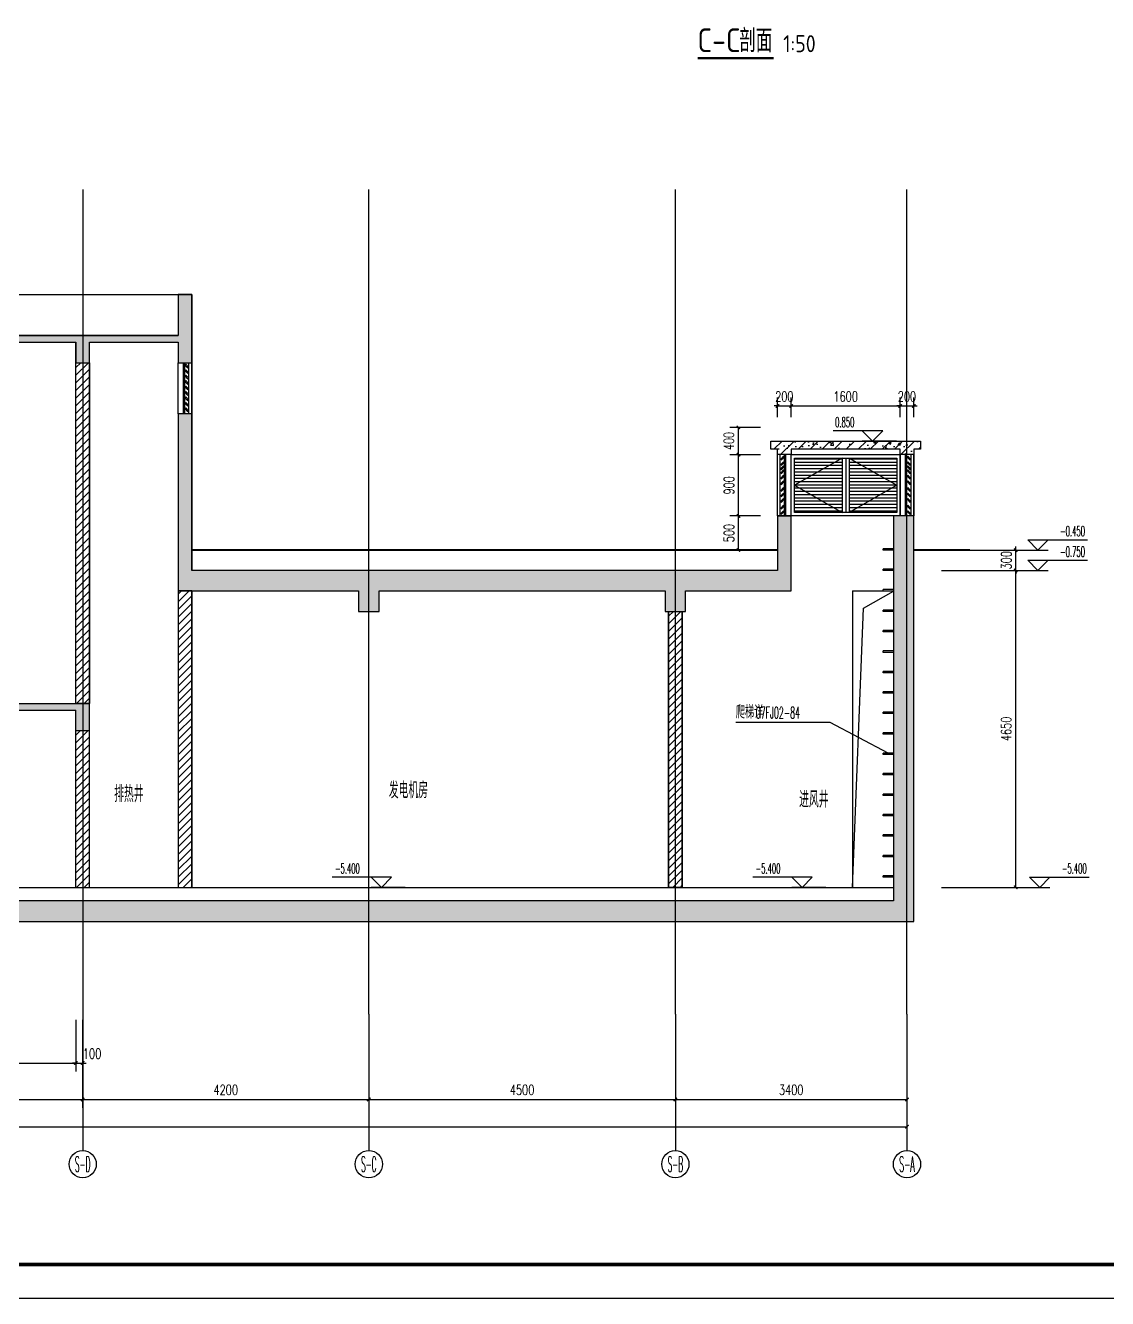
# Model space of a CAD drawing. Extents: x 0 to 2037025, y -2738621 to 0.
# Drawn here: x 1042357 to 1058241, y -1460076 to -1441393 of the extents above; entities that cross this region are included whole.
import ezdxf
from ezdxf.enums import TextEntityAlignment as Align

# ---------------------------------------------------------------- set-up
doc = ezdxf.new("R2010")
doc.units = 0
doc.header["$LTSCALE"] = 10
doc.header["$MEASUREMENT"] = 0
doc.linetypes.add('DOTE', pattern=[2.42, 2, -0.2, 0.02, -0.2])
for name, color, linetype in [('AXIS', 3, 'Continuous'), ('AXIS_TEXT', 7, 'Continuous'), ('bh', 8, 'Continuous'), ('DIM_ELEV', 3, 'Continuous'), ('DIM_LEAD', 3, 'Continuous'), ('DIM_SYMB', 3, 'Continuous'), ('DOTE', 1, 'DOTE'), ('PUB_DIM', 3, 'Continuous'), ('PUB_HATCH', 252, 'Continuous'), ('PUB_TEXT', 7, 'Continuous'), ('WALL', 4, 'Continuous'), ('图框', 142, 'Continuous'), ('批量导出图层', 1, 'Continuous')]:
    doc.layers.add(name, color=color, linetype=linetype)
doc.styles.add('_TCH_AXIS', font='COMPLEX', dxfattribs={"bigfont": 'GBCBIG'})
doc.styles.add('_TCH_DIM', font='SIMPLEX.shx', dxfattribs={"width": 0.7, "bigfont": 'GBCBIG.shx'})
doc.styles.add('_TCH_DIM_T3', font='simplex_.ttf', dxfattribs={"width": 0.705882, "bigfont": 'GBCBIG'})
doc.styles.add('COMPLEX', font='COMPLEX')
doc.styles.get("Standard").update_dxf_attribs({"font": 'gbenor.shx', "bigfont": 'gbcbig.shx'})
doc.dimstyles.new('_TCH_ARCH&&50', dxfattribs={"dimtxt": 148.75, "dimasz": 50, "dimexe": 125, "dimexo": 150, "dimgap": 63.125, "dimtad": 1, "dimdec": 0, "dimzin": 0, "dimdsep": 46, "dimtxsty": '_TCH_DIM_T3', "dimblk": 'ARCHTICK', "dimcen": 0.09, "dimclrt": 7, "dimazin": 2, "dimtfac": 1, "dimtdec": 0, "dimtix": 1, "dimtmove": 2, "dimatfit": 3, "dimfxl": 0, "dimtolj": 1, "dimtzin": 0, "dimarcsym": 0})
pattern_1 = [(45, (-17454.82, 32060.02), (-88.388348, 88.388348), []), (50, (-17454.82, 32060.02), (358.63009, -31.376067), [37.5, -412.5]), (355, (-17454.8, 32060.02), (-69.37567, 376.09607), [30, -330]), (100.4514, (-17424.93, 32057.4), (289.25469, 344.71977), [31.870095, -350.571056]), (46.1842, (-17454.8, 32160), (533.62052, -82.75951), [56.25, -618.75]), (96.6356, (-17410.35, 32153.1), (467.33135, 487.05894), [47.80514, -525.8565]), (351.1842, (-17454.8, 32160), (467.33097, 487.0593), [45, -495]), (21, (-17404.82, 32135.02), (298.453526, -201.309445), [37.5, -412.5]), (326, (-17404.8, 32135.02), (121.657666, 362.57502), [30, -330]), (71.4514, (-17379.95, 32118.25), (420.111314, 161.26525), [31.870095, -350.571056]), (37.5, (-17454.82, 32060.02), (6.079928, 166.446927), [0, -326, 0, -335, 0, -331.25]), (7.5, (-17454.82, 32060.02), (131.534769, 197.205856), [0, -191, 0, -318.5, 0, -126.25]), (327.5, (-17566.32, 32060.02), (266.911218, -11.277436), [0, -125, 0, -390, 0, -517.5]), (317.5, (-17616.32, 32060.02), (291.593085, 50.05249), [0, -162.5, 0, -259, 0, -367.5])]
pattern_2 = [(45, (-8049.55, 7481.35), (-56.1266008, 56.1266008), [])]

# ---------------------------------------------------------------- blocks, each defined once
blk = doc.blocks.new('图框A0')
at = {"layer": '图框'}
blk.add_lwpolyline([(0, 0), (0, 84100), (118900, 84100), (118900, 0)], close=True, dxfattribs=at)
at = {"layer": '图框', "const_width": 100}
blk.add_lwpolyline([(2500, 1000), (117900, 1000), (117900, 83100), (2500, 83100)], close=True, dxfattribs=at)
blk = doc.blocks.new('_ArchTick')
at = {"color": 0, "linetype": 'ByBlock', "const_width": 0.4}
blk.add_lwpolyline([(-0.5, -0.5), (0.5, 0.5)], dxfattribs=at)
blk = doc.blocks.new('*D358')
at = {"layer": 'Defpoints', "color": 0, "transparency": 16777216}
for p in [(1053597, -1446977), (1053397, -1447292), (1053597, -1447292)]:
    blk.add_point(p, dxfattribs=at)
at = {"layer": 'PUB_DIM', "color": 0, "lineweight": -2, "transparency": 16777216}
for p, q in [((1053397, -1446977), (1053347, -1446977)), ((1053397, -1447142), (1053397, -1446852)), ((1053397, -1446977), (1053597, -1446977)), ((1053597, -1447142), (1053597, -1446852)), ((1053597, -1446977), (1053647, -1446977))]:
    blk.add_line(p, q, dxfattribs=at)
at = {"layer": 'PUB_DIM', "color": 0, "lineweight": -2, "transparency": 16777216, "xscale": 50, "yscale": 50, "zscale": 50}
blk.add_blockref('_ArchTick', (1053397, -1446977), dxfattribs=at)
at = {"layer": 'PUB_DIM', "color": 0, "lineweight": -2, "transparency": 16777216, "xscale": 50, "yscale": 50, "zscale": 50, "rotation": 180}
blk.add_blockref('_ArchTick', (1053597, -1446977), dxfattribs=at)
at = {"layer": 'PUB_DIM', "color": 7, "transparency": 16777216, "insert": (1053497, -1446839), "char_height": 148.8, "attachment_point": 5, "style": '_TCH_DIM_T3'}
blk.add_mtext('\\A1;200', dxfattribs=at)
blk = doc.blocks.new('*D359')
at = {"layer": 'Defpoints', "color": 0, "transparency": 16777216}
for p in [(1055197, -1446977), (1053597, -1447292), (1055197, -1447292)]:
    blk.add_point(p, dxfattribs=at)
at = {"layer": 'PUB_DIM', "color": 0, "lineweight": -2, "transparency": 16777216}
for p, q in [((1053597, -1447142), (1053597, -1446852)), ((1053597, -1446977), (1055197, -1446977)), ((1055197, -1447142), (1055197, -1446852))]:
    blk.add_line(p, q, dxfattribs=at)
at = {"layer": 'PUB_DIM', "color": 0, "lineweight": -2, "transparency": 16777216, "xscale": 50, "yscale": 50, "zscale": 50, "rotation": 180}
blk.add_blockref('_ArchTick', (1053597, -1446977), dxfattribs=at)
at = {"layer": 'PUB_DIM', "color": 0, "lineweight": -2, "transparency": 16777216, "xscale": 50, "yscale": 50, "zscale": 50}
blk.add_blockref('_ArchTick', (1055197, -1446977), dxfattribs=at)
at = {"layer": 'PUB_DIM', "color": 7, "transparency": 16777216, "insert": (1054397, -1446839), "char_height": 148.8, "attachment_point": 5, "style": '_TCH_DIM_T3'}
blk.add_mtext('\\A1;1600', dxfattribs=at)
blk = doc.blocks.new('*D360')
at = {"layer": 'Defpoints', "color": 0, "transparency": 16777216}
for p in [(1055397, -1446977), (1055197, -1447292), (1055397, -1447292)]:
    blk.add_point(p, dxfattribs=at)
at = {"layer": 'PUB_DIM', "color": 0, "lineweight": -2, "transparency": 16777216}
for p, q in [((1055197, -1446977), (1055147, -1446977)), ((1055197, -1447142), (1055197, -1446852)), ((1055197, -1446977), (1055397, -1446977)), ((1055397, -1447142), (1055397, -1446852)), ((1055397, -1446977), (1055447, -1446977))]:
    blk.add_line(p, q, dxfattribs=at)
at = {"layer": 'PUB_DIM', "color": 0, "lineweight": -2, "transparency": 16777216, "xscale": 50, "yscale": 50, "zscale": 50}
blk.add_blockref('_ArchTick', (1055197, -1446977), dxfattribs=at)
at = {"layer": 'PUB_DIM', "color": 0, "lineweight": -2, "transparency": 16777216, "xscale": 50, "yscale": 50, "zscale": 50, "rotation": 180}
blk.add_blockref('_ArchTick', (1055397, -1446977), dxfattribs=at)
at = {"layer": 'PUB_DIM', "color": 7, "transparency": 16777216, "insert": (1055297, -1446839), "char_height": 148.8, "attachment_point": 5, "style": '_TCH_DIM_T3'}
blk.add_mtext('\\A1;200', dxfattribs=at)
blk = doc.blocks.new('*D583')
at = {"layer": 'Defpoints', "color": 0, "transparency": 16777216}
for p in [(1055656, -1449392), (1056893, -1449392), (1055656, -1454042)]:
    blk.add_point(p, dxfattribs=at)
at = {"layer": 'PUB_DIM', "color": 0, "lineweight": -2, "transparency": 16777216}
for p, q in [((1055806, -1449392), (1057018, -1449392)), ((1056893, -1454042), (1056893, -1449392)), ((1055806, -1454042), (1057018, -1454042))]:
    blk.add_line(p, q, dxfattribs=at)
at = {"layer": 'PUB_DIM', "color": 0, "lineweight": -2, "transparency": 16777216, "xscale": 50, "yscale": 50, "zscale": 50}
for p, rotation in [((1056893, -1449392), 90), ((1056893, -1454042), 270)]:
    blk.add_blockref('_ArchTick', p, dxfattribs=dict(at, rotation=rotation))
at = {"layer": 'PUB_DIM', "color": 7, "transparency": 16777216, "insert": (1056753, -1451717), "char_height": 148.8, "attachment_point": 5, "rotation": 90, "style": '_TCH_DIM_T3'}
blk.add_mtext('\\A1;4650', dxfattribs=at)
blk = doc.blocks.new('*D584')
at = {"layer": 'Defpoints', "color": 0, "transparency": 16777216}
for p in [(1055656, -1449092), (1056893, -1449092), (1055656, -1449392)]:
    blk.add_point(p, dxfattribs=at)
at = {"layer": 'PUB_DIM', "color": 0, "lineweight": -2, "transparency": 16777216}
for p, q in [((1056893, -1449092), (1056893, -1449042)), ((1055806, -1449092), (1057018, -1449092)), ((1056893, -1449392), (1056893, -1449092)), ((1055806, -1449392), (1057018, -1449392)), ((1056893, -1449392), (1056893, -1449442))]:
    blk.add_line(p, q, dxfattribs=at)
at = {"layer": 'PUB_DIM', "color": 0, "lineweight": -2, "transparency": 16777216, "xscale": 50, "yscale": 50, "zscale": 50}
for p, rotation in [((1056893, -1449092), 270), ((1056893, -1449392), 90)]:
    blk.add_blockref('_ArchTick', p, dxfattribs=dict(at, rotation=rotation))
at = {"layer": 'PUB_DIM', "color": 7, "transparency": 16777216, "insert": (1056755, -1449242), "char_height": 148.8, "attachment_point": 5, "rotation": 90, "style": '_TCH_DIM_T3'}
blk.add_mtext('\\A1;300', dxfattribs=at)
blk = doc.blocks.new('*D585')
at = {"layer": 'AXIS', "color": 0, "lineweight": -2, "transparency": 16777216}
for p, q in [((1051897, -1456054), (1051897, -1457279)), ((1055297, -1456054), (1055297, -1457279)), ((1051897, -1457154), (1055297, -1457154))]:
    blk.add_line(p, q, dxfattribs=at)
at = {"layer": 'Defpoints', "color": 0, "transparency": 16777216}
for p in [(1051897, -1455904), (1055297, -1455904), (1055297, -1457154)]:
    blk.add_point(p, dxfattribs=at)
at = {"layer": 'AXIS', "color": 0, "lineweight": -2, "transparency": 16777216, "xscale": 50, "yscale": 50, "zscale": 50, "rotation": 180}
blk.add_blockref('_ArchTick', (1051897, -1457154), dxfattribs=at)
at = {"layer": 'AXIS', "color": 0, "lineweight": -2, "transparency": 16777216, "xscale": 50, "yscale": 50, "zscale": 50}
blk.add_blockref('_ArchTick', (1055297, -1457154), dxfattribs=at)
at = {"layer": 'AXIS', "color": 7, "transparency": 16777216, "insert": (1053597, -1457014), "char_height": 148.8, "attachment_point": 5, "style": '_TCH_DIM_T3'}
blk.add_mtext('\\A1;3400', dxfattribs=at)
blk = doc.blocks.new('*D586')
at = {"layer": 'AXIS', "color": 0, "lineweight": -2, "transparency": 16777216}
for p, q in [((1047397, -1456054), (1047397, -1457279)), ((1051897, -1456054), (1051897, -1457279)), ((1047397, -1457154), (1051897, -1457154))]:
    blk.add_line(p, q, dxfattribs=at)
at = {"layer": 'Defpoints', "color": 0, "transparency": 16777216}
for p in [(1047397, -1455904), (1051897, -1455904), (1051897, -1457154)]:
    blk.add_point(p, dxfattribs=at)
at = {"layer": 'AXIS', "color": 0, "lineweight": -2, "transparency": 16777216, "xscale": 50, "yscale": 50, "zscale": 50, "rotation": 180}
blk.add_blockref('_ArchTick', (1047397, -1457154), dxfattribs=at)
at = {"layer": 'AXIS', "color": 0, "lineweight": -2, "transparency": 16777216, "xscale": 50, "yscale": 50, "zscale": 50}
blk.add_blockref('_ArchTick', (1051897, -1457154), dxfattribs=at)
at = {"layer": 'AXIS', "color": 7, "transparency": 16777216, "insert": (1049647, -1457014), "char_height": 148.8, "attachment_point": 5, "style": '_TCH_DIM_T3'}
blk.add_mtext('\\A1;4500', dxfattribs=at)
blk = doc.blocks.new('*D587')
at = {"layer": 'AXIS', "color": 0, "lineweight": -2, "transparency": 16777216}
for p, q in [((1043197, -1456054), (1043197, -1457279)), ((1047397, -1456054), (1047397, -1457279)), ((1043197, -1457154), (1047397, -1457154))]:
    blk.add_line(p, q, dxfattribs=at)
at = {"layer": 'Defpoints', "color": 0, "transparency": 16777216}
for p in [(1043197, -1455904), (1047397, -1455904), (1047397, -1457154)]:
    blk.add_point(p, dxfattribs=at)
at = {"layer": 'AXIS', "color": 0, "lineweight": -2, "transparency": 16777216, "xscale": 50, "yscale": 50, "zscale": 50, "rotation": 180}
blk.add_blockref('_ArchTick', (1043197, -1457154), dxfattribs=at)
at = {"layer": 'AXIS', "color": 0, "lineweight": -2, "transparency": 16777216, "xscale": 50, "yscale": 50, "zscale": 50}
blk.add_blockref('_ArchTick', (1047397, -1457154), dxfattribs=at)
at = {"layer": 'AXIS', "color": 7, "transparency": 16777216, "insert": (1045297, -1457014), "char_height": 148.8, "attachment_point": 5, "style": '_TCH_DIM_T3'}
blk.add_mtext('\\A1;4200', dxfattribs=at)
blk = doc.blocks.new('*D588')
at = {"layer": 'AXIS', "color": 0, "lineweight": -2, "transparency": 16777216}
for p, q in [((1035197, -1456054), (1035197, -1457279)), ((1043197, -1456054), (1043197, -1457279)), ((1035197, -1457154), (1043197, -1457154))]:
    blk.add_line(p, q, dxfattribs=at)
at = {"layer": 'Defpoints', "color": 0, "transparency": 16777216}
for p in [(1035197, -1455904), (1043197, -1455904), (1043197, -1457154)]:
    blk.add_point(p, dxfattribs=at)
at = {"layer": 'AXIS', "color": 0, "lineweight": -2, "transparency": 16777216, "xscale": 50, "yscale": 50, "zscale": 50, "rotation": 180}
blk.add_blockref('_ArchTick', (1035197, -1457154), dxfattribs=at)
at = {"layer": 'AXIS', "color": 0, "lineweight": -2, "transparency": 16777216, "xscale": 50, "yscale": 50, "zscale": 50}
blk.add_blockref('_ArchTick', (1043197, -1457154), dxfattribs=at)
at = {"layer": 'AXIS', "color": 7, "transparency": 16777216, "insert": (1039197, -1457015), "char_height": 148.8, "attachment_point": 5, "style": '_TCH_DIM_T3'}
blk.add_mtext('\\A1;8000', dxfattribs=at)
blk = doc.blocks.new('*D592')
at = {"layer": 'AXIS', "color": 0, "lineweight": -2, "transparency": 16777216}
for p, q in [((1020197, -1456054), (1020197, -1457679)), ((1055297, -1456054), (1055297, -1457679)), ((1020197, -1457554), (1055297, -1457554))]:
    blk.add_line(p, q, dxfattribs=at)
at = {"layer": 'Defpoints', "color": 0, "transparency": 16777216}
for p in [(1020197, -1455904), (1055297, -1455904), (1055297, -1457554)]:
    blk.add_point(p, dxfattribs=at)
at = {"layer": 'AXIS', "color": 0, "lineweight": -2, "transparency": 16777216, "xscale": 50, "yscale": 50, "zscale": 50, "rotation": 180}
blk.add_blockref('_ArchTick', (1020197, -1457554), dxfattribs=at)
at = {"layer": 'AXIS', "color": 0, "lineweight": -2, "transparency": 16777216, "xscale": 50, "yscale": 50, "zscale": 50}
blk.add_blockref('_ArchTick', (1055297, -1457554), dxfattribs=at)
at = {"layer": 'AXIS', "color": 7, "transparency": 16777216, "insert": (1037747, -1457415), "char_height": 148.8, "attachment_point": 5, "style": '_TCH_DIM_T3'}
blk.add_mtext('\\A1;35100', dxfattribs=at)
blk = doc.blocks.new('*D595')
at = {"layer": 'Defpoints', "color": 0, "transparency": 16777216}
for p in [(1052823, -1447292), (1053297, -1447292), (1053297, -1447692)]:
    blk.add_point(p, dxfattribs=at)
at = {"layer": 'PUB_DIM', "color": 0, "lineweight": -2, "transparency": 16777216}
for p, q in [((1053147, -1447292), (1052698, -1447292)), ((1052823, -1447692), (1052823, -1447292)), ((1053147, -1447692), (1052698, -1447692))]:
    blk.add_line(p, q, dxfattribs=at)
at = {"layer": 'PUB_DIM', "color": 0, "lineweight": -2, "transparency": 16777216, "xscale": 50, "yscale": 50, "zscale": 50}
for p, rotation in [((1052823, -1447292), 90), ((1052823, -1447692), 270)]:
    blk.add_blockref('_ArchTick', p, dxfattribs=dict(at, rotation=rotation))
at = {"layer": 'PUB_DIM', "color": 7, "transparency": 16777216, "insert": (1052683, -1447492), "char_height": 148.8, "attachment_point": 5, "rotation": 90, "style": '_TCH_DIM_T3'}
blk.add_mtext('\\A1;400', dxfattribs=at)
blk = doc.blocks.new('*D596')
at = {"layer": 'Defpoints', "color": 0, "transparency": 16777216}
for p in [(1052823, -1447692), (1053297, -1447692), (1053297, -1448592)]:
    blk.add_point(p, dxfattribs=at)
at = {"layer": 'PUB_DIM', "color": 0, "lineweight": -2, "transparency": 16777216}
for p, q in [((1053147, -1447692), (1052698, -1447692)), ((1052823, -1448592), (1052823, -1447692)), ((1053147, -1448592), (1052698, -1448592))]:
    blk.add_line(p, q, dxfattribs=at)
at = {"layer": 'PUB_DIM', "color": 0, "lineweight": -2, "transparency": 16777216, "xscale": 50, "yscale": 50, "zscale": 50}
for p, rotation in [((1052823, -1447692), 90), ((1052823, -1448592), 270)]:
    blk.add_blockref('_ArchTick', p, dxfattribs=dict(at, rotation=rotation))
at = {"layer": 'PUB_DIM', "color": 7, "transparency": 16777216, "insert": (1052685, -1448142), "char_height": 148.8, "attachment_point": 5, "rotation": 90, "style": '_TCH_DIM_T3'}
blk.add_mtext('\\A1;900', dxfattribs=at)
blk = doc.blocks.new('*D597')
at = {"layer": 'Defpoints', "color": 0, "transparency": 16777216}
for p in [(1052823, -1448592), (1053297, -1448592), (1053297, -1449092)]:
    blk.add_point(p, dxfattribs=at)
at = {"layer": 'PUB_DIM', "color": 0, "lineweight": -2, "transparency": 16777216}
for p, q in [((1053147, -1448592), (1052698, -1448592)), ((1052823, -1449092), (1052823, -1448592)), ((1053147, -1449092), (1052698, -1449092))]:
    blk.add_line(p, q, dxfattribs=at)
at = {"layer": 'PUB_DIM', "color": 0, "lineweight": -2, "transparency": 16777216, "xscale": 50, "yscale": 50, "zscale": 50}
for p, rotation in [((1052823, -1448592), 90), ((1052823, -1449092), 270)]:
    blk.add_blockref('_ArchTick', p, dxfattribs=dict(at, rotation=rotation))
at = {"layer": 'PUB_DIM', "color": 7, "transparency": 16777216, "insert": (1052685, -1448842), "char_height": 148.8, "attachment_point": 5, "rotation": 90, "style": '_TCH_DIM_T3'}
blk.add_mtext('\\A1;500', dxfattribs=at)
blk = doc.blocks.new('*D603')
at = {"layer": 'Defpoints', "color": 0, "transparency": 16777216}
for p in [(1040847, -1455838), (1043097, -1455838), (1043097, -1456620)]:
    blk.add_point(p, dxfattribs=at)
at = {"layer": 'PUB_DIM', "color": 0, "lineweight": -2, "transparency": 16777216}
for p, q in [((1040847, -1455988), (1040847, -1456745)), ((1043097, -1455988), (1043097, -1456745)), ((1040847, -1456620), (1043097, -1456620))]:
    blk.add_line(p, q, dxfattribs=at)
at = {"layer": 'PUB_DIM', "color": 0, "lineweight": -2, "transparency": 16777216, "xscale": 50, "yscale": 50, "zscale": 50, "rotation": 180}
blk.add_blockref('_ArchTick', (1040847, -1456620), dxfattribs=at)
at = {"layer": 'PUB_DIM', "color": 0, "lineweight": -2, "transparency": 16777216, "xscale": 50, "yscale": 50, "zscale": 50}
blk.add_blockref('_ArchTick', (1043097, -1456620), dxfattribs=at)
at = {"layer": 'PUB_DIM', "color": 7, "transparency": 16777216, "insert": (1041972, -1456482), "char_height": 148.8, "attachment_point": 5, "style": '_TCH_DIM_T3'}
blk.add_mtext('\\A1;2250', dxfattribs=at)
blk = doc.blocks.new('*D604')
at = {"layer": 'Defpoints', "color": 0, "transparency": 16777216}
for p in [(1043097, -1455838), (1043197, -1455838), (1043197, -1456620)]:
    blk.add_point(p, dxfattribs=at)
at = {"layer": 'PUB_DIM', "color": 0, "lineweight": -2, "transparency": 16777216}
for p, q in [((1043097, -1455988), (1043097, -1456745)), ((1043197, -1455988), (1043197, -1456745)), ((1043097, -1456620), (1043047, -1456620)), ((1043097, -1456620), (1043197, -1456620)), ((1043197, -1456620), (1043247, -1456620))]:
    blk.add_line(p, q, dxfattribs=at)
at = {"layer": 'PUB_DIM', "color": 0, "lineweight": -2, "transparency": 16777216, "xscale": 50, "yscale": 50, "zscale": 50}
blk.add_blockref('_ArchTick', (1043097, -1456620), dxfattribs=at)
at = {"layer": 'PUB_DIM', "color": 0, "lineweight": -2, "transparency": 16777216, "xscale": 50, "yscale": 50, "zscale": 50, "rotation": 180}
blk.add_blockref('_ArchTick', (1043197, -1456620), dxfattribs=at)
at = {"layer": 'PUB_DIM', "color": 7, "transparency": 16777216, "insert": (1043335, -1456482), "char_height": 148.8, "attachment_point": 5, "style": '_TCH_DIM_T3'}
blk.add_mtext('\\A1;100', dxfattribs=at)
blk = doc.blocks.new('_AXISO')
blk.add_circle((0, 0), 0.5)
at = {"layer": 'AXIS_TEXT', "style": 'COMPLEX', "width": 1.041667}
blk.add_attdef('A', text='', height=0.56, dxfattribs=at).set_placement((-0.25, -0.28), (0.25, -0.28), align=Align.FIT)

msp = doc.modelspace()

# ---------------------------------------------------------------- hatches: boundary and pattern name
h = msp.add_hatch()
h.set_pattern_fill('LINE', color=252, scale=50)
h.set_pattern_definition([(0, (0, 0), (0, 47.625), [])])
h.paths.add_polyline_path([(1054347.4, -1447741.8), (1053647.4, -1447741.8), (1053647.4, -1448541.8), (1054347.4, -1448541.8)])
h.paths.add_polyline_path([(1055147.4, -1447741.8), (1054447.4, -1447741.8), (1054447.4, -1448541.8), (1055147.4, -1448541.8)])
at = {"layer": 'bh'}
h = msp.add_hatch(dxfattribs=at)
h.set_pattern_fill('钢筋混凝土', color=256, scale=50, style=0)
h.set_pattern_definition([(45, (906073.9, -1633949.74), (-88.38835, 88.38835), []), (50, (906073.9, -1633949.74), (358.6301, -31.37607), [37.5, -412.5]), (355, (906073.9, -1633949.74), (-69.37567, 376.09607), [30, -330]), (100.4514, (906103.8, -1633952.36), (289.2547, 344.71977), [31.8701, -350.57106]), (46.1842, (906073.9, -1633849.74), (533.6205, -82.7595), [56.25, -618.75]), (96.6356, (906118.4, -1633856.64), (467.3314, 487.0589), [47.8051, -525.8565]), (351.1842, (906073.9, -1633849.74), (467.331, 487.0593), [45, -495]), (21, (906123.9, -1633874.74), (298.45353, -201.30945), [37.5, -412.5]), (326, (906123.9, -1633874.74), (121.65767, 362.575), [30, -330]), (71.4514, (906148.78, -1633891.5), (420.1113, 161.26525), [31.8701, -350.57106]), (37.5, (906073.9, -1633949.74), (6.07993, 166.44693), [0, -326, 0, -335, 0, -331.25]), (7.5, (906073.9, -1633949.74), (131.53477, 197.20586), [0, -191, 0, -318.5, 0, -126.25]), (327.5, (905962.4, -1633949.74), (266.91122, -11.277436), [0, -125, 0, -390, 0, -517.5]), (317.5, (905912.4, -1633949.74), (291.59308, 50.0525), [0, -162.5, 0, -259, 0, -367.5])])
h.paths.add_polyline_path([(1053597.4, -1447611.8), (1055197.4, -1447611.8), (1055197.4, -1447691.8), (1055397.4, -1447691.8), (1055397.4, -1447611.8), (1055497.4, -1447611.8), (1055497.4, -1447491.8), (1053297.4, -1447491.8), (1053297.4, -1447611.8), (1053397.4, -1447611.8), (1053397.4, -1447691.8), (1053597.4, -1447691.8)])
at = {"layer": 'PUB_HATCH'}
h = msp.add_hatch(dxfattribs=at)
h.set_pattern_fill('钢筋混凝土', color=256, scale=50)
h.set_pattern_definition(pattern_1)
h.paths.add_polyline_path([(1044797.4, -1445341.8), (1044597.4, -1445341.8), (1044597.4, -1445941.8), (1033697.4, -1445941.8), (1033697.4, -1445341.8), (1033497.4, -1445341.8), (1033497.4, -1446041.8), (1033697.4, -1446041.8), (1034997.4, -1446041.8), (1034997.4, -1446641.8), (1035197.4, -1446641.8), (1035197.4, -1446041.8), (1043097.4, -1446041.8), (1043097.4, -1446341.8), (1043297.4, -1446341.8), (1043297.4, -1446041.8), (1044597.4, -1446041.8), (1044597.4, -1446341.8), (1044797.4, -1446341.8)])
h = msp.add_hatch(dxfattribs=at)
h.set_pattern_fill('ANSI31', color=256, scale=50)
h.set_pattern_definition(pattern_2)
h.paths.add_polyline_path([(1043097.4, -1446341.8), (1043297.4, -1446341.8), (1043297.4, -1451341.8), (1043097.4, -1451341.8)])
h = msp.add_hatch(dxfattribs=at)
h.set_pattern_fill('钢筋混凝土', color=256, scale=50)
h.set_pattern_definition(pattern_1)
h.paths.add_polyline_path([(1044797.4, -1449391.8), (1044797.4, -1447091.8), (1044597.4, -1447091.8), (1044597.4, -1449691.8), (1047247.4, -1449691.8), (1047247.4, -1449991.8), (1047547.4, -1449991.8), (1047547.4, -1449691.8), (1051747.4, -1449691.8), (1051747.4, -1449991.8), (1052047.4, -1449991.8), (1052047.4, -1449691.8), (1053597.4, -1449691.8), (1053597.4, -1448591.8), (1053397.4, -1448591.8), (1053397.4, -1449391.8)])
h = msp.add_hatch(dxfattribs=at)
h.set_pattern_fill('钢筋混凝土', color=256, scale=50)
h.set_pattern_definition([(45, (5481.13, 0), (-88.388348, 88.388348), []), (50, (5481.13, 0), (358.63009, -31.376067), [37.5, -412.5]), (355, (5481.13, 0), (-69.37567, 376.09607), [30, -330]), (100.4514, (5511, -2.6), (289.25469, 344.71977), [31.870095, -350.571056]), (46.1842, (5481.13, 100), (533.62052, -82.75951), [56.25, -618.75]), (96.6356, (5525.6, 93.1), (467.33135, 487.05894), [47.80514, -525.8565]), (351.1842, (5481.13, 100), (467.33097, 487.0593), [45, -495]), (21, (5531.13, 75), (298.453526, -201.309445), [37.5, -412.5]), (326, (5531.13, 75), (121.657666, 362.57502), [30, -330]), (71.4514, (5556, 58.22), (420.111314, 161.26525), [31.870095, -350.571056]), (37.5, (5481.13, 0), (6.079928, 166.446927), [0, -326, 0, -335, 0, -331.25]), (7.5, (5481.13, 0), (131.534769, 197.205856), [0, -191, 0, -318.5, 0, -126.25]), (327.5, (5369.63, 0), (266.911218, -11.277436), [0, -125, 0, -390, 0, -517.5]), (317.5, (5319.63, 0), (291.593085, 50.05249), [0, -162.5, 0, -259, 0, -367.5])])
h.paths.add_polyline_path([(1035447.4, -1454241.8), (1035447.4, -1453541.6), (1035147.4, -1453541.6), (1035147.4, -1453391.6), (1034947.4, -1453391.6), (1034947.4, -1454241.8), (1033097.4, -1454241.8), (1033097.4, -1450491.8), (1034947.4, -1450491.8), (1034947.4, -1452591.6), (1035147.4, -1452591.6), (1035147.4, -1452441.6), (1035447.4, -1452441.6), (1035447.4, -1448741.8), (1036747.4, -1448741.8), (1036747.4, -1449041.8), (1036947.4, -1449041.8), (1036947.4, -1448641.8), (1034997.4, -1448641.8), (1034997.4, -1450191.8), (1019997.4, -1450191.8), (1019997.4, -1454541.8), (1028510.2, -1454541.8), (1029347.4, -1454541.8), (1040067.4, -1454541.8), (1040644.7, -1454541.8), (1055397.4, -1454541.8), (1055397.4, -1449391.8), (1055397.4, -1449091.8), (1055397.4, -1448591.8), (1055097.4, -1448591.8), (1055097.4, -1449691.8), (1055097.4, -1454241.8), (1040067.4, -1454241.8), (1037147.4, -1454241.8), (1037147.4, -1454032), (1040847.4, -1451630.6), (1040847.4, -1451741.8), (1041047.4, -1451741.8), (1041047.4, -1451441.8), (1043097.4, -1451441.8), (1043097.4, -1451741.8), (1043297.4, -1451741.8), (1043297.4, -1451341.8), (1040847.4, -1451341.8), (1040847.4, -1451510.6), (1040587.4, -1451510.6), (1040587.4, -1451679.3), (1040327.4, -1451679.3), (1040327.4, -1451848.1), (1040067.4, -1451848.1), (1040067.4, -1452016.8), (1039807.4, -1452016.8), (1039807.4, -1452185.6), (1039547.4, -1452185.6), (1039547.4, -1452354.3), (1039287.4, -1452354.3), (1039287.4, -1452523.1), (1039027.4, -1452523.1), (1039027.4, -1452691.8), (1038767.4, -1452691.8), (1038767.4, -1452860.6), (1038507.4, -1452860.6), (1038507.4, -1453029.3), (1038247.4, -1453029.3), (1038247.4, -1453198.1), (1037987.4, -1453198.1), (1037987.4, -1453366.8), (1037727.4, -1453366.8), (1037727.4, -1453535.6), (1037467.4, -1453535.6), (1037467.4, -1453704.3), (1037207.4, -1453704.3), (1037207.4, -1453873.1), (1036947.4, -1453873.1), (1036947.4, -1454241.8)])
h.paths.add_polyline_path([(1032797.4, -1454241.8), (1029647.4, -1454241.8), (1029647.4, -1450791.8), (1029747.4, -1450791.8), (1029747.4, -1450491.8), (1032797.4, -1450491.8)], flags=16)
h.paths.add_polyline_path([(1029347.4, -1454241.8), (1020297.4, -1454241.8), (1020297.4, -1450791.8), (1020397.4, -1450791.8), (1020397.4, -1450491.8), (1024847.4, -1450491.8), (1024847.4, -1450791.8), (1025247.4, -1450791.8), (1025247.4, -1450491.8), (1029347.4, -1450491.8)], flags=16)
h = msp.add_hatch(dxfattribs=at)
h.set_pattern_fill('ANSI31', color=256, scale=50)
h.set_pattern_definition(pattern_2)
h.paths.add_polyline_path([(1044797.4, -1449691.8), (1044597.4, -1449691.8), (1044597.4, -1454041.8), (1044797.4, -1454041.8)])
h = msp.add_hatch(dxfattribs=at)
h.set_pattern_fill('ANSI31', color=256, scale=50)
h.set_pattern_definition(pattern_2)
h.paths.add_polyline_path([(1051797.4, -1449991.8), (1051997.4, -1449991.8), (1051997.4, -1454041.8), (1051797.4, -1454041.8)])
h = msp.add_hatch(dxfattribs=at)
h.set_pattern_fill('ANSI31', color=256, scale=50)
h.set_pattern_definition([(45, (-8049.55, 4781.35), (-56.1266008, 56.1266008), [])])
h.paths.add_polyline_path([(1043097.4, -1451741.8), (1043297.4, -1451741.8), (1043297.4, -1454041.8), (1043097.4, -1454041.8)])

# ---------------------------------------------------------------- linework, layer by layer
for p, q in [((1033497.4, -1445341.8), (1044797.4, -1445341.8)), ((1044597.4, -1445341.8), (1044597.4, -1445941.8)), ((1044797.4, -1445341.8), (1044797.4, -1449391.8)), ((1033697.4, -1445941.8), (1044597.4, -1445941.8)), ((1035197.4, -1446041.8), (1043097.4, -1446041.8)), ((1043297.4, -1446041.8), (1044597.4, -1446041.8)), ((1044597.4, -1447091.8), (1044597.4, -1446341.8)), ((1044597.4, -1447091.8), (1044597.4, -1446341.8)), ((1044677.4, -1447091.8), (1044677.4, -1446341.8)), ((1044697.4, -1447091.8), (1044697.4, -1446341.8)), ((1044711.1, -1446365.2), (1044702.8, -1446381.4)), ((1044702.8, -1446381.4), (1044742.4, -1446422.4)), ((1044750.8, -1446406.2), (1044711.1, -1446365.2)), ((1044742.4, -1446422.4), (1044750.8, -1446406.2)), ((1044757.4, -1447091.8), (1044757.4, -1446341.8)), ((1044797.4, -1447091.8), (1044797.4, -1446341.8)), ((1044711.1, -1446445.2), (1044702.8, -1446461.4)), ((1044702.8, -1446461.4), (1044742.4, -1446502.4)), ((1044711.1, -1446525.2), (1044702.8, -1446541.4)), ((1044702.8, -1446541.4), (1044742.4, -1446582.4)), ((1044711.1, -1446605.2), (1044702.8, -1446621.4)), ((1044702.8, -1446621.4), (1044742.4, -1446662.4)), ((1044750.8, -1446486.2), (1044711.1, -1446445.2)), ((1044750.8, -1446566.2), (1044711.1, -1446525.2)), ((1044750.8, -1446646.2), (1044711.1, -1446605.2)), ((1044742.4, -1446502.4), (1044750.8, -1446486.2)), ((1044742.4, -1446582.4), (1044750.8, -1446566.2)), ((1044711.1, -1446685.2), (1044702.8, -1446701.4)), ((1044702.8, -1446701.4), (1044742.4, -1446742.4)), ((1044711.1, -1446765.2), (1044702.8, -1446781.4)), ((1044702.8, -1446781.4), (1044742.4, -1446822.4)), ((1044750.8, -1446726.2), (1044711.1, -1446685.2)), ((1044750.8, -1446806.2), (1044711.1, -1446765.2)), ((1044742.4, -1446662.4), (1044750.8, -1446646.2)), ((1044742.4, -1446742.4), (1044750.8, -1446726.2)), ((1044742.4, -1446822.4), (1044750.8, -1446806.2)), ((1044711.1, -1446845.2), (1044702.8, -1446861.4)), ((1044702.8, -1446861.4), (1044742.4, -1446902.4)), ((1044711.1, -1446925.2), (1044702.8, -1446941.4)), ((1044702.8, -1446941.4), (1044742.4, -1446982.4)), ((1044750.8, -1446886.2), (1044711.1, -1446845.2)), ((1044750.8, -1446966.2), (1044711.1, -1446925.2)), ((1044742.4, -1446902.4), (1044750.8, -1446886.2)), ((1044742.4, -1446982.4), (1044750.8, -1446966.2)), ((1044711.1, -1447005.2), (1044702.8, -1447021.4)), ((1044702.8, -1447021.4), (1044742.4, -1447062.4)), ((1044750.8, -1447046.2), (1044711.1, -1447005.2)), ((1044742.4, -1447062.4), (1044750.8, -1447046.2)), ((1053397.4, -1448591.8), (1053397.4, -1447691.8)), ((1053437.4, -1448591.8), (1053437.4, -1447691.8)), ((1053443.9, -1447756.2), (1053483.6, -1447715.2)), ((1053491.9, -1447731.4), (1053452.3, -1447772.4)), ((1053483.6, -1447715.2), (1053491.9, -1447731.4)), ((1053497.4, -1448591.8), (1053497.4, -1447691.8)), ((1053517.4, -1448591.8), (1053517.4, -1447691.8)), ((1053597.4, -1448591.8), (1053597.4, -1447691.8)), ((1053597.4, -1448591.8), (1053597.4, -1447691.8)), ((1053597.4, -1448591.8), (1053597.4, -1447691.8)), ((1054347.4, -1447741.8), (1054347.4, -1448541.8)), ((1054397.4, -1447741.8), (1054397.4, -1448541.8)), ((1054447.4, -1447741.8), (1054447.4, -1448541.8)), ((1055197.4, -1448591.8), (1055197.4, -1447691.8)), ((1055277.4, -1448591.8), (1055277.4, -1447691.8)), ((1055297.4, -1448591.8), (1055297.4, -1447691.8)), ((1055311.1, -1447715.2), (1055302.8, -1447731.4)), ((1055302.8, -1447731.4), (1055342.4, -1447772.4)), ((1055350.8, -1447756.2), (1055311.1, -1447715.2)), ((1055357.4, -1448591.8), (1055357.4, -1447691.8)), ((1055397.4, -1447691.8), (1055397.4, -1448591.8)), ((1055397.4, -1448591.8), (1055397.4, -1447691.8)), ((1053452.3, -1447772.4), (1053443.9, -1447756.2)), ((1053443.9, -1447836.2), (1053483.6, -1447795.2)), ((1053452.3, -1447852.4), (1053443.9, -1447836.2)), ((1053443.9, -1447896.2), (1053483.6, -1447855.2)), ((1053452.3, -1447912.4), (1053443.9, -1447896.2)), ((1053443.9, -1447956.2), (1053483.6, -1447915.2)), ((1053491.9, -1447811.4), (1053452.3, -1447852.4)), ((1053491.9, -1447871.4), (1053452.3, -1447912.4)), ((1053491.9, -1447931.4), (1053452.3, -1447972.4)), ((1053483.6, -1447795.2), (1053491.9, -1447811.4)), ((1053483.6, -1447855.2), (1053491.9, -1447871.4)), ((1053483.6, -1447915.2), (1053491.9, -1447931.4)), ((1055311.1, -1447795.2), (1055302.8, -1447811.4)), ((1055302.8, -1447811.4), (1055342.4, -1447852.4)), ((1055311.1, -1447855.2), (1055302.8, -1447871.4)), ((1055302.8, -1447871.4), (1055342.4, -1447912.4)), ((1055311.1, -1447915.2), (1055302.8, -1447931.4)), ((1055302.8, -1447931.4), (1055342.4, -1447972.4)), ((1055350.8, -1447836.2), (1055311.1, -1447795.2)), ((1055350.8, -1447896.2), (1055311.1, -1447855.2)), ((1055350.8, -1447956.2), (1055311.1, -1447915.2)), ((1055342.4, -1447772.4), (1055350.8, -1447756.2)), ((1055342.4, -1447852.4), (1055350.8, -1447836.2)), ((1055342.4, -1447912.4), (1055350.8, -1447896.2)), ((1053452.3, -1447972.4), (1053443.9, -1447956.2)), ((1053443.9, -1448036.2), (1053483.6, -1447995.2)), ((1053452.3, -1448052.4), (1053443.9, -1448036.2)), ((1053443.9, -1448116.2), (1053483.6, -1448075.2)), ((1053452.3, -1448132.4), (1053443.9, -1448116.2)), ((1053491.9, -1448011.4), (1053452.3, -1448052.4)), ((1053491.9, -1448091.4), (1053452.3, -1448132.4)), ((1053483.6, -1447995.2), (1053491.9, -1448011.4)), ((1053483.6, -1448075.2), (1053491.9, -1448091.4)), ((1055311.1, -1447995.2), (1055302.8, -1448011.4)), ((1055302.8, -1448011.4), (1055342.4, -1448052.4)), ((1055311.1, -1448075.2), (1055302.8, -1448091.4)), ((1055302.8, -1448091.4), (1055342.4, -1448132.4)), ((1055350.8, -1448036.2), (1055311.1, -1447995.2)), ((1055350.8, -1448116.2), (1055311.1, -1448075.2)), ((1055342.4, -1447972.4), (1055350.8, -1447956.2)), ((1055342.4, -1448052.4), (1055350.8, -1448036.2)), ((1055342.4, -1448132.4), (1055350.8, -1448116.2)), ((1053443.9, -1448216.2), (1053483.6, -1448175.2)), ((1053452.3, -1448232.4), (1053443.9, -1448216.2)), ((1053443.9, -1448296.2), (1053483.6, -1448255.2)), ((1053452.3, -1448312.4), (1053443.9, -1448296.2)), ((1053491.9, -1448191.4), (1053452.3, -1448232.4)), ((1053491.9, -1448271.4), (1053452.3, -1448312.4)), ((1053483.6, -1448175.2), (1053491.9, -1448191.4)), ((1053483.6, -1448255.2), (1053491.9, -1448271.4)), ((1055311.1, -1448175.2), (1055302.8, -1448191.4)), ((1055302.8, -1448191.4), (1055342.4, -1448232.4)), ((1055311.1, -1448255.2), (1055302.8, -1448271.4)), ((1055302.8, -1448271.4), (1055342.4, -1448312.4)), ((1055350.8, -1448216.2), (1055311.1, -1448175.2)), ((1055350.8, -1448296.2), (1055311.1, -1448255.2)), ((1055342.4, -1448232.4), (1055350.8, -1448216.2)), ((1055342.4, -1448312.4), (1055350.8, -1448296.2)), ((1053443.9, -1448376.2), (1053483.6, -1448335.2)), ((1053452.3, -1448392.4), (1053443.9, -1448376.2)), ((1053443.9, -1448476.2), (1053483.6, -1448435.2)), ((1053452.3, -1448492.4), (1053443.9, -1448476.2)), ((1053491.9, -1448351.4), (1053452.3, -1448392.4)), ((1053491.9, -1448451.4), (1053452.3, -1448492.4)), ((1053483.6, -1448335.2), (1053491.9, -1448351.4)), ((1053483.6, -1448435.2), (1053491.9, -1448451.4)), ((1055311.1, -1448335.2), (1055302.8, -1448351.4)), ((1055302.8, -1448351.4), (1055342.4, -1448392.4)), ((1055311.1, -1448435.2), (1055302.8, -1448451.4)), ((1055302.8, -1448451.4), (1055342.4, -1448492.4)), ((1055350.8, -1448376.2), (1055311.1, -1448335.2)), ((1055350.8, -1448476.2), (1055311.1, -1448435.2)), ((1055342.4, -1448392.4), (1055350.8, -1448376.2)), ((1055342.4, -1448492.4), (1055350.8, -1448476.2)), ((1053443.9, -1448556.2), (1053483.6, -1448515.2)), ((1053452.3, -1448572.4), (1053443.9, -1448556.2)), ((1053491.9, -1448531.4), (1053452.3, -1448572.4)), ((1053483.6, -1448515.2), (1053491.9, -1448531.4)), ((1055311.1, -1448515.2), (1055302.8, -1448531.4)), ((1055302.8, -1448531.4), (1055342.4, -1448572.4)), ((1055350.8, -1448556.2), (1055311.1, -1448515.2)), ((1055342.4, -1448572.4), (1055350.8, -1448556.2)), ((1055097.4, -1449072.8), (1054947.4, -1449072.8)), ((1054947.4, -1449092.8), (1054947.4, -1449072.8)), ((1055097.4, -1449092.8), (1054947.4, -1449092.8)), ((1055097.4, -1449372.8), (1054947.4, -1449372.8)), ((1054947.4, -1449392.8), (1054947.4, -1449372.8)), ((1055097.4, -1449392.8), (1054947.4, -1449392.8)), ((1054497.4, -1449691.8), (1055097.4, -1449691.8)), ((1054947.4, -1449692.8), (1054947.4, -1449672.8)), ((1055097.4, -1449672.8), (1054947.4, -1449672.8)), ((1055097.4, -1449692.8), (1054947.4, -1449692.8)), ((1055097.4, -1449972.8), (1054947.4, -1449972.8)), ((1054947.4, -1449992.8), (1054947.4, -1449972.8)), ((1055097.4, -1449992.8), (1054947.4, -1449992.8)), ((1054947.4, -1450292.8), (1054947.4, -1450272.8)), ((1055097.4, -1450272.8), (1054947.4, -1450272.8)), ((1055097.4, -1450292.8), (1054947.4, -1450292.8)), ((1054947.4, -1450592.8), (1054947.4, -1450572.8)), ((1055097.4, -1450572.8), (1054947.4, -1450572.8)), ((1055097.4, -1450592.8), (1054947.4, -1450592.8)), ((1055097.4, -1450872.8), (1054947.4, -1450872.8)), ((1054947.4, -1450892.8), (1054947.4, -1450872.8)), ((1055097.4, -1450892.8), (1054947.4, -1450892.8)), ((1055097.4, -1451172.8), (1054947.4, -1451172.8)), ((1054947.4, -1451192.8), (1054947.4, -1451172.8)), ((1055097.4, -1451192.8), (1054947.4, -1451192.8)), ((1054947.4, -1451492.8), (1054947.4, -1451472.8)), ((1055097.4, -1451472.8), (1054947.4, -1451472.8)), ((1055097.4, -1451492.8), (1054947.4, -1451492.8)), ((1054947.4, -1451792.8), (1054947.4, -1451772.8)), ((1055097.4, -1451772.8), (1054947.4, -1451772.8)), ((1055097.4, -1451792.8), (1054947.4, -1451792.8)), ((1054947.4, -1452092.8), (1054947.4, -1452072.8)), ((1055097.4, -1452072.8), (1054947.4, -1452072.8)), ((1055097.4, -1452092.8), (1054947.4, -1452092.8)), ((1055097.4, -1452372.8), (1054947.4, -1452372.8)), ((1054947.4, -1452392.8), (1054947.4, -1452372.8)), ((1055097.4, -1452392.8), (1054947.4, -1452392.8)), ((1054947.4, -1452692.8), (1054947.4, -1452672.8)), ((1055097.4, -1452672.8), (1054947.4, -1452672.8)), ((1055097.4, -1452692.8), (1054947.4, -1452692.8)), ((1054947.4, -1452992.8), (1054947.4, -1452972.8)), ((1055097.4, -1452972.8), (1054947.4, -1452972.8)), ((1055097.4, -1452992.8), (1054947.4, -1452992.8)), ((1054947.4, -1453292.8), (1054947.4, -1453272.8)), ((1055097.4, -1453272.8), (1054947.4, -1453272.8)), ((1055097.4, -1453292.8), (1054947.4, -1453292.8)), ((1054947.4, -1453592.8), (1054947.4, -1453572.8)), ((1055097.4, -1453572.8), (1054947.4, -1453572.8)), ((1055097.4, -1453592.8), (1054947.4, -1453592.8)), ((1054947.4, -1453892.8), (1054947.4, -1453872.8)), ((1055097.4, -1453872.8), (1054947.4, -1453872.8)), ((1055097.4, -1453892.8), (1054947.4, -1453892.8)), ((1037147.4, -1454041.8), (1055097.4, -1454041.8))]:
    msp.add_line(p, q)
for points in [[(1053597.4, -1447691.8), (1055197.4, -1447691.8), (1055197.4, -1448591.8), (1053597.4, -1448591.8)], [(1053647.4, -1447741.8), (1055147.4, -1447741.8), (1055147.4, -1448541.8), (1053647.4, -1448541.8)]]:
    msp.add_lwpolyline(points, close=True)
for points in [[(1054347.4, -1447741.8), (1053647.4, -1448141.8), (1054347.4, -1448541.8)], [(1054447.4, -1447741.8), (1055147.4, -1448141.8), (1054447.4, -1448541.8)], [(1054497.4, -1449691.8), (1054497.4, -1454041.8)], [(1054497.4, -1454041.8), (1054659.6, -1449946.9), (1055097.4, -1449692.8)]]:
    msp.add_lwpolyline(points)
at = {"const_width": 30}
for points in [[(1044797.4, -1449091.8), (1053397.4, -1449091.8)], [(1055397.4, -1449091.8), (1056223.8, -1449091.8)]]:
    msp.add_lwpolyline(points, dxfattribs=at)
at = {"layer": 'AXIS'}
for p, q in [((1043197.4, -1455903.6), (1043197.4, -1457903.6)), ((1047397.4, -1455903.6), (1047397.4, -1457903.6)), ((1051897.4, -1455903.6), (1051897.4, -1457903.6)), ((1055297.4, -1455903.6), (1055297.4, -1457903.6))]:
    msp.add_line(p, q, dxfattribs=at)
at = {"layer": 'DIM_ELEV'}
for p, q in [((1054941.3, -1447341.8), (1054212.9, -1447341.8)), ((1054791.3, -1447491.8), (1054641.3, -1447341.8)), ((1054791.3, -1447491.8), (1054941.3, -1447341.8)), ((1055141.3, -1447491.8), (1054641.3, -1447491.8)), ((1057220.4, -1449091.8), (1057070.4, -1448941.8)), ((1057070.4, -1448941.8), (1057944.9, -1448941.8)), ((1057220.4, -1449091.8), (1057370.4, -1448941.8)), ((1056870.4, -1449091.8), (1057370.4, -1449091.8)), ((1057220.4, -1449391.8), (1057070.4, -1449241.8)), ((1057070.4, -1449241.8), (1057944.9, -1449241.8)), ((1057220.4, -1449391.8), (1057370.4, -1449241.8)), ((1056870.4, -1449391.8), (1057370.4, -1449391.8)), ((1047732.4, -1453891.8), (1046857.9, -1453891.8)), ((1047582.4, -1454041.8), (1047432.4, -1453891.8)), ((1047582.4, -1454041.8), (1047732.4, -1453891.8)), ((1053906.7, -1453891.8), (1053032.2, -1453891.8)), ((1053756.7, -1454041.8), (1053606.7, -1453891.8)), ((1053756.7, -1454041.8), (1053906.7, -1453891.8)), ((1057245.6, -1454041.8), (1057095.6, -1453891.8)), ((1057095.6, -1453891.8), (1057970.1, -1453891.8)), ((1057245.6, -1454041.8), (1057395.6, -1453891.8)), ((1047932.4, -1454041.8), (1047432.4, -1454041.8)), ((1054106.7, -1454041.8), (1053606.7, -1454041.8)), ((1056895.6, -1454041.8), (1057395.6, -1454041.8))]:
    msp.add_line(p, q, dxfattribs=at)
at = {"layer": 'DIM_LEAD'}
for p, q in [((1054169.7, -1451623.8), (1052783.4, -1451623.8)), ((1055022.4, -1452072.8), (1054169.7, -1451623.8))]:
    msp.add_line(p, q, dxfattribs=at)
at = {"layer": 'DIM_SYMB', "const_width": 35}
msp.add_lwpolyline([(1052222.4, -1441874.1), (1053340.5, -1441874.1)], dxfattribs=at)
at = {"layer": 'DOTE'}
for p, q in [((1043197.4, -1443802.2), (1043197.4, -1455903.6)), ((1047397.4, -1455903.6), (1047397.4, -1443802.2)), ((1051897.4, -1455903.6), (1051897.4, -1443802.2)), ((1055297.4, -1455903.6), (1055297.4, -1443802.2))]:
    msp.add_line(p, q, dxfattribs=at)
at = {"layer": 'WALL'}
for p, q in [((1043097.4, -1451341.8), (1043097.4, -1446041.8)), ((1043297.4, -1454041.8), (1043297.4, -1446041.8)), ((1053397.4, -1448591.8), (1053597.4, -1448591.8)), ((1055397.4, -1448591.8), (1055097.4, -1448591.8)), ((1055097.4, -1448591.8), (1055097.4, -1449691.8)), ((1055397.4, -1449091.8), (1055397.4, -1448591.8)), ((1055397.4, -1449391.8), (1055397.4, -1449091.8)), ((1044597.4, -1449691.8), (1044597.4, -1454041.8)), ((1044797.4, -1449691.8), (1044797.4, -1454041.8)), ((1051797.4, -1454041.8), (1051797.4, -1449991.8)), ((1051797.4, -1449991.8), (1051797.4, -1454041.8)), ((1051997.4, -1454041.8), (1051997.4, -1449991.8)), ((1051997.4, -1449991.8), (1051997.4, -1454041.8)), ((1040847.4, -1451341.8), (1043297.4, -1451341.8)), ((1041047.4, -1451441.8), (1043097.4, -1451441.8)), ((1043297.4, -1451341.8), (1043097.4, -1451341.8)), ((1043097.4, -1454041.8), (1043097.4, -1451441.8)), ((1043097.4, -1451741.8), (1043297.4, -1451741.8))]:
    msp.add_line(p, q, dxfattribs=at)
for points in [[(1035197.4, -1446041.8), (1043097.4, -1446041.8), (1043097.4, -1446341.8), (1043297.4, -1446341.8), (1043297.4, -1446041.8), (1044597.4, -1446041.8), (1044597.4, -1446341.8), (1044797.4, -1446341.8), (1044797.4, -1445341.8), (1044597.4, -1445341.8), (1044597.4, -1445941.8), (1033697.4, -1445941.8), (1033697.4, -1445341.8), (1033497.4, -1445341.8), (1033497.4, -1446041.8), (1033697.4, -1446041.8), (1033697.4, -1446041.8), (1034997.4, -1446041.8), (1034997.4, -1446641.8), (1035197.4, -1446641.8)], [(1043097.4, -1446341.8), (1043297.4, -1446341.8), (1043297.4, -1451341.8), (1043097.4, -1451341.8)], [(1052047.4, -1449991.8), (1052047.4, -1449691.8), (1053597.4, -1449691.8), (1053597.4, -1449691.8), (1053597.4, -1448591.8), (1053397.4, -1448591.8), (1053397.4, -1449391.8), (1044797.4, -1449391.8), (1044797.4, -1447091.8), (1044597.4, -1447091.8), (1044597.4, -1449691.8), (1047247.4, -1449691.8), (1047247.4, -1449991.8), (1047547.4, -1449991.8), (1047547.4, -1449691.8), (1051747.4, -1449691.8), (1051747.4, -1449991.8)], [(1055197.4, -1447611.8), (1053597.4, -1447611.8), (1053597.4, -1447691.8), (1053397.4, -1447691.8), (1053397.4, -1447611.8), (1053297.4, -1447611.8), (1053297.4, -1447491.8), (1055497.4, -1447491.8), (1055497.4, -1447611.8), (1055397.4, -1447611.8), (1055397.4, -1447691.8), (1055197.4, -1447691.8)], [(1044797.4, -1449691.8), (1044597.4, -1449691.8), (1044597.4, -1454041.8), (1044797.4, -1454041.8)], [(1051797.4, -1449991.8), (1051997.4, -1449991.8), (1051997.4, -1454041.8), (1051797.4, -1454041.8)]]:
    msp.add_lwpolyline(points, close=True, dxfattribs=at)
for points in [[(1040644.7, -1454541.8), (1055397.4, -1454541.8), (1055397.4, -1449391.8)], [(1040644.7, -1454541.8), (1055397.4, -1454541.8), (1055397.4, -1449391.8)], [(1055097.4, -1449691.8), (1055097.4, -1454241.8), (1040067.4, -1454241.8), (1037147.4, -1454241.8)]]:
    msp.add_lwpolyline(points, dxfattribs=at)
at = {"layer": '批量导出图层'}
msp.add_lwpolyline([(1010038.5, -1418026.1), (1069488.5, -1418026.1), (1069488.5, -1460076.1), (1010038.5, -1460076.1)], close=True, dxfattribs=at)

# ---------------------------------------------------------------- block references
at = {"xscale": 0.5, "yscale": 0.5, "zscale": 0.5}
msp.add_blockref('图框A0', (1010038.5, -1460076.1), dxfattribs=at)
at = {"layer": 'AXIS'}
ref = msp.add_blockref('_AXISO', (1043197.4, -1458103.6), dxfattribs=dict(at, xscale=400, yscale=400, zscale=400))
ref.add_attrib('A', 'S-D', dxfattribs={"layer": 'AXIS_TEXT', "height": 226.27, "style": '_TCH_AXIS', "width": 0.333333}).set_placement((1043084.2, -1458216.7), (1043310.5, -1458216.7), align=Align.FIT)
ref = msp.add_blockref('_AXISO', (1047397.4, -1458103.6), dxfattribs=dict(at, xscale=400, yscale=400, zscale=400))
ref.add_attrib('A', 'S-C', dxfattribs={"layer": 'AXIS_TEXT', "height": 226.27, "style": '_TCH_AXIS', "width": 0.344262}).set_placement((1047284.2, -1458216.7), (1047510.5, -1458216.7), align=Align.FIT)
ref = msp.add_blockref('_AXISO', (1051897.4, -1458103.6), dxfattribs=dict(at, xscale=400, yscale=400, zscale=400))
ref.add_attrib('A', 'S-B', dxfattribs={"layer": 'AXIS_TEXT', "height": 226.27, "style": '_TCH_AXIS', "width": 0.333333}).set_placement((1051784.2, -1458216.7), (1052010.5, -1458216.7), align=Align.FIT)
ref = msp.add_blockref('_AXISO', (1055297.4, -1458103.6), dxfattribs=dict(at, xscale=400, yscale=400, zscale=400))
ref.add_attrib('A', 'S-A', dxfattribs={"layer": 'AXIS_TEXT', "height": 226.27, "style": '_TCH_AXIS', "width": 0.328125}).set_placement((1055184.2, -1458216.7), (1055410.5, -1458216.7), align=Align.FIT)

# ---------------------------------------------------------------- texts
at = {"layer": 'PUB_TEXT'}
for s, height, p in [('C-C', 350, (1052222.4, -1441785.4)), ('剖面', 337.59, (1052834.9, -1441785.4)), ('1:50', 250, (1053480.5, -1441785.4))]:
    msp.add_text(s, height=height, dxfattribs=at).set_placement(p)
at = {"layer": 'PUB_TEXT', "style": '_TCH_DIM'}
for s, height, width, p in [('0.850', 148.75, 0.494118, (1054242, -1447289.3)), ('-0.450', 148.75, 0.494118, (1057544.9, -1448889.3)), ('-0.750', 148.75, 0.494118, (1057544.9, -1449189.3)), ('爬梯详', 192.91, 0.7, (1052783.4, -1451563.8)), ('07FJ02-84', 170, 0.494118, (1053078.3, -1451563.8)), ('排热井', 241.13, 0.7, (1043660.4, -1452791.2)), ('发电机房', 241.13, 0.7, (1047691.9, -1452735.2)), ('进风井', 241.13, 0.7, (1053714.9, -1452872.7)), ('-5.400', 148.75, 0.494118, (1046900.6, -1453839.3)), ('-5.400', 148.75, 0.494118, (1053075, -1453839.3)), ('-5.400', 148.75, 0.494118, (1057570.1, -1453839.3))]:
    msp.add_text(s, height=height, dxfattribs=dict(at, width=width)).set_placement(p)

# ---------------------------------------------------------------- dimensions: what is measured, and where the dimension line sits
at = {"layer": 'AXIS'}
for p1, p2, distance, picture, middle in [((1020197.4, -1455903.6), (1055297.4, -1455903.6), -1650, '*D592', (1037747.4, -1457415.4)), ((1035197.4, -1455903.6), (1043197.4, -1455903.6), -1250, '*D588', (1039197.4, -1457015.4)), ((1043197.4, -1455903.6), (1047397.4, -1455903.6), -1250, '*D587', (1045297.4, -1457013.7)), ((1047397.4, -1455903.6), (1051897.4, -1455903.6), -1250, '*D586', (1049647.4, -1457013.7)), ((1051897.4, -1455903.6), (1055297.4, -1455903.6), -1250, '*D585', (1053597.4, -1457013.7))]:
    dim = msp.add_aligned_dim(p1=p1, p2=p2, distance=distance, dimstyle='_TCH_ARCH&&50', dxfattribs=at)
    dim.commit()
    dim.dimension.update_dxf_attribs({"geometry": picture, "text_midpoint": middle})
at = {"layer": 'PUB_DIM'}
for p1, p2, distance, picture, middle in [((1053397.4, -1447291.8), (1053597.4, -1447291.8), 314.7, '*D358', (1053497.4, -1446838.9)), ((1053597.4, -1447291.8), (1055197.4, -1447291.8), 314.7, '*D359', (1054397.4, -1446838.9)), ((1055197.4, -1447291.8), (1055397.4, -1447291.8), 314.7, '*D360', (1055297.4, -1446838.9)), ((1053297.4, -1447691.8), (1053297.4, -1447291.8), 474.6, '*D595', (1052682.8, -1447491.8)), ((1053297.4, -1448591.8), (1053297.4, -1447691.8), 474.6, '*D596', (1052684.5, -1448141.8)), ((1053297.4, -1449091.8), (1053297.4, -1448591.8), 474.6, '*D597', (1052684.5, -1448841.8)), ((1055655.6, -1449391.8), (1055655.6, -1449091.8), -1237.1, '*D584', (1056754.5, -1449241.8)), ((1055655.6, -1454041.8), (1055655.6, -1449391.8), -1237.1, '*D583', (1056752.8, -1451716.8)), ((1040847.4, -1455838.3), (1043097.4, -1455838.3), -781.6, '*D603', (1041972.4, -1456481.7))]:
    dim = msp.add_aligned_dim(p1=p1, p2=p2, distance=distance, dimstyle='_TCH_ARCH&&50', dxfattribs=at)
    dim.commit()
    dim.dimension.update_dxf_attribs({"geometry": picture, "text_midpoint": middle})
dim = msp.add_linear_dim(base=(1043197.4, -1456619.9), p1=(1043097.4, -1455838.3), p2=(1043197.4, -1455838.3), angle=0, dimstyle='_TCH_ARCH&&50', dxfattribs=at)
dim.commit()
dim.dimension.update_dxf_attribs({"geometry": '*D604', "text_midpoint": (1043334.9, -1456482.4), "dimtype": 129})

doc.saveas('drawing.dxf')
